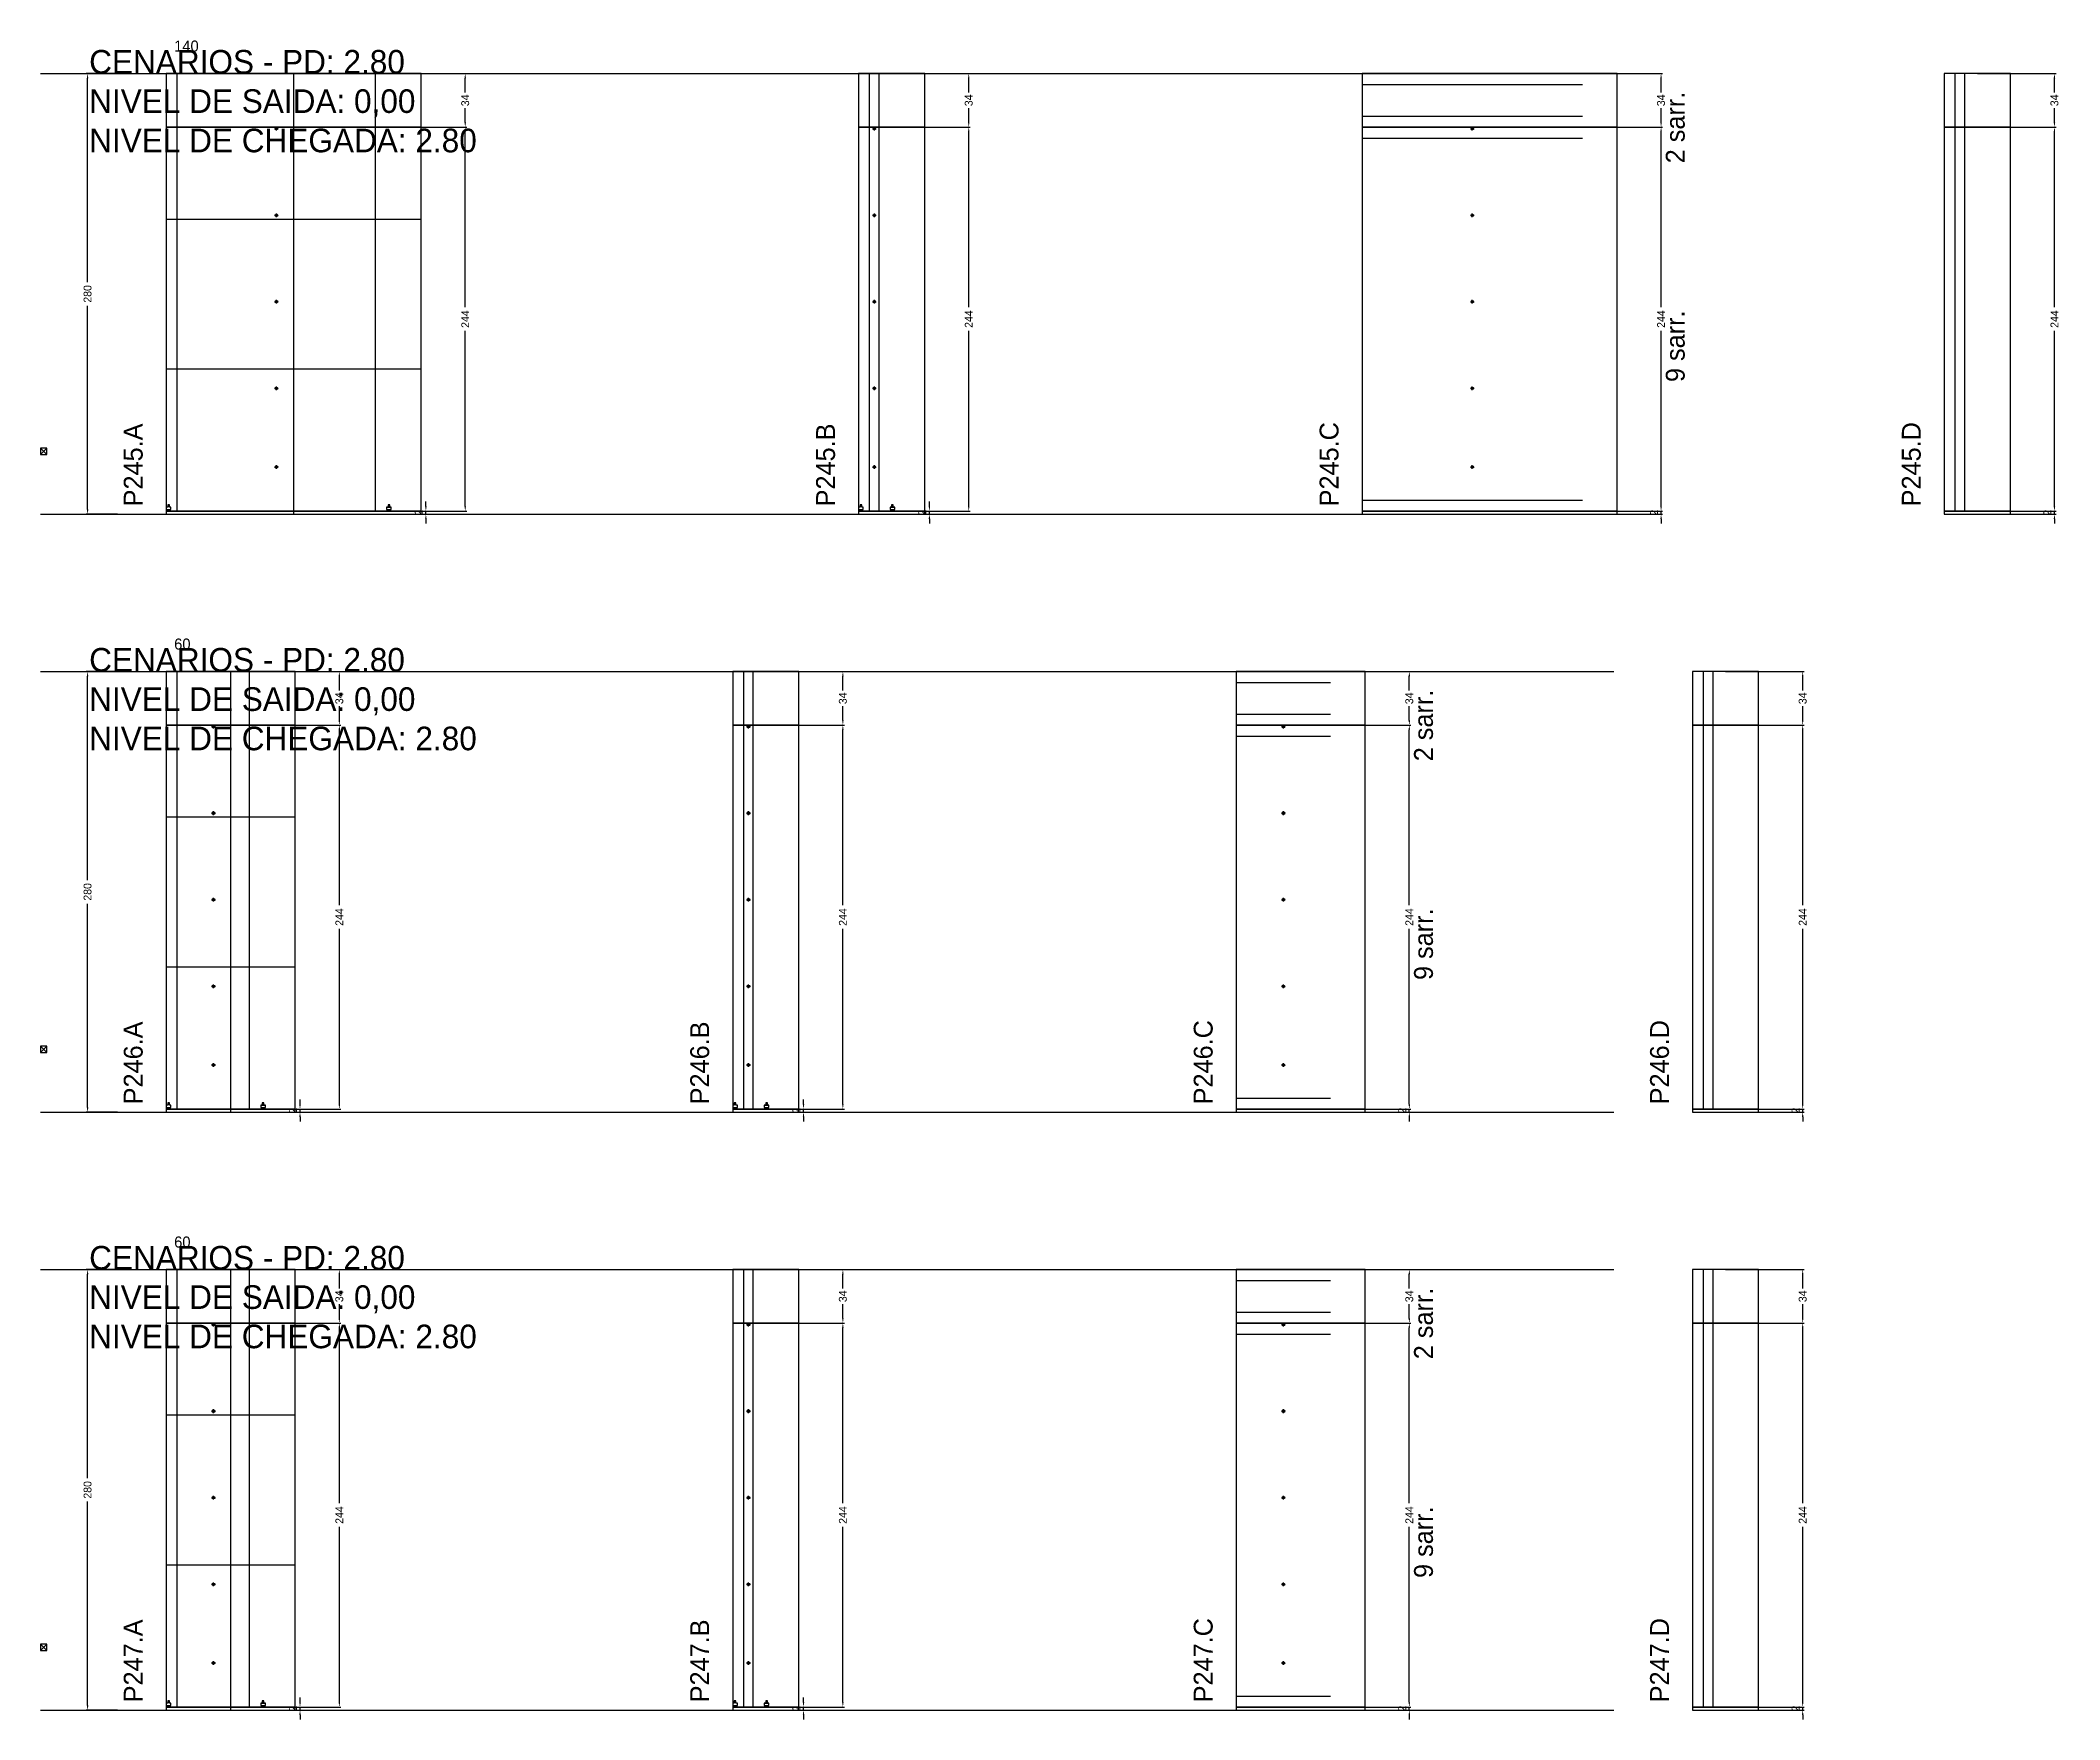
# Model space of a CAD drawing. Header units: centimetres. Extents: x -10500 to 4299, y -38766 to 295.
# Drawn here: x -7000 to -5717, y -33826 to -32759 of the extents above; entities that cross this region are included whole.
import ezdxf

# ---------------------------------------------------------------- set-up
doc = ezdxf.new("R2010")
doc.units = ezdxf.units.CM
doc.linetypes.add('DASHED', pattern=[2, -2])
for name, color, linetype in [('COTA', 241, 'Continuous'), ('COTAS FURACAO', 16, 'Continuous'), ('Madeira', 30, 'Continuous'), ('NOMENCLATURA', 7, 'Continuous'), ('Nível', 160, 'Continuous'), ('Painéis', 200, 'Continuous'), ('Perfil Metálico', 150, 'Continuous'), ('SARR_2.2x7', 40, 'Continuous'), ('texto', 7, 'Continuous')]:
    doc.layers.add(name, color=color, linetype=linetype)
doc.dimstyles.new('PAINEL-NOVA', dxfattribs={"dimtxt": 5, "dimasz": 3, "dimexe": 1, "dimexo": 1, "dimgap": 1, "dimtad": 1, "dimcen": 2.5, "dimazin": 3, "dimtfac": 1, "dimtmove": 0, "dimatfit": 3})

# ---------------------------------------------------------------- blocks, each defined once
blk = doc.blocks.new('_CLOSEDFILLED')
at = {"color": 0, "linetype": 'BYBLOCK'}
blk.add_solid([(-1, 0.16), (0, 0), (-1, -0.16)], dxfattribs=at)
blk = doc.blocks.new('*D2301')
for p, q in [((-6951, -32780), (-6971, -32780)), ((-6970, -32912.5), (-6970, -32783)), ((-6970, -33057), (-6970, -32927.5)), ((-6951, -33060), (-6971, -33060))]:
    blk.add_line(p, q)
at = {"layer": 'Defpoints'}
for p in [(-6950, -32780), (-6970, -33060), (-6950, -33060)]:
    blk.add_point(p, dxfattribs=at)
at = {"layer": 'COTA', "xscale": 3, "yscale": 3}
for p, rotation in [((-6970, -32780), 90), ((-6970, -33060), 270)]:
    blk.add_blockref('_CLOSEDFILLED', p, dxfattribs=dict(at, rotation=rotation))
at = {"layer": 'COTA', "insert": (-6970, -32920), "char_height": 5, "attachment_point": 5, "rotation": 90}
blk.add_mtext('280', dxfattribs=at)
blk = doc.blocks.new('MULDURA')
at = {"layer": 'Paineis'}
for p, q in [((0, 0), (4, 4)), ((4, 0), (0, 4))]:
    blk.add_line(p, q, dxfattribs=at)
blk.add_lwpolyline([(0, 0), (4, 0), (4, 4), (0, 4)], close=True, dxfattribs=at)
blk = doc.blocks.new('*D2303')
for p, q in [((-6779, -32814), (-6729, -32814)), ((-6730, -32928.5), (-6730, -32817)), ((-6730, -33055), (-6730, -32943.5)), ((-6779, -33058), (-6729, -33058))]:
    blk.add_line(p, q)
at = {"layer": 'Defpoints'}
for p in [(-6780, -32814), (-6780, -33058), (-6730, -33058)]:
    blk.add_point(p, dxfattribs=at)
at = {"layer": 'COTA', "xscale": 3, "yscale": 3}
for p, rotation in [((-6730, -32814), 90), ((-6730, -33058), 270)]:
    blk.add_blockref('_CLOSEDFILLED', p, dxfattribs=dict(at, rotation=rotation))
at = {"layer": 'COTA', "insert": (-6730, -32936), "char_height": 5, "attachment_point": 5, "rotation": 90}
blk.add_mtext('244', dxfattribs=at)
blk = doc.blocks.new('*D2304')
for p, q in [((-6779, -32780), (-6729, -32780)), ((-6730, -32792), (-6730, -32783)), ((-6730, -32811), (-6730, -32802)), ((-6779, -32814), (-6729, -32814))]:
    blk.add_line(p, q)
at = {"layer": 'Defpoints'}
for p in [(-6780, -32780), (-6780, -32814), (-6730, -32814)]:
    blk.add_point(p, dxfattribs=at)
at = {"layer": 'COTA', "xscale": 3, "yscale": 3}
for p, rotation in [((-6730, -32780), 90), ((-6730, -32814), 270)]:
    blk.add_blockref('_CLOSEDFILLED', p, dxfattribs=dict(at, rotation=rotation))
at = {"layer": 'COTA', "insert": (-6730, -32797), "char_height": 5, "attachment_point": 5, "rotation": 90}
blk.add_mtext('34', dxfattribs=at)
blk = doc.blocks.new('SLIPTEE')
at = {"layer": 'Paineis'}
blk.add_lwpolyline([(0, 0), (3, 0), (3, 1.5), (2, 1.5), (2, 3), (1, 3), (1, 1.5), (0, 1.5)], close=True, dxfattribs=at)
blk = doc.blocks.new('SLIPTDD')
at = {"layer": 'Paineis'}
blk.add_line((0, 1.5), (3, 1.5), dxfattribs=at)
blk.add_lwpolyline([(0, 0), (3, 0), (3, 1.5), (2, 1.5), (2, 3), (1, 3), (1, 1.5), (0, 1.5)], close=True, dxfattribs=at)
blk = doc.blocks.new('furacao')
at = {"layer": 'COTAS FURACAO'}
for p, q in [((-1.2, 0), (1.2, 0)), ((0, -1.2), (0, 1.2))]:
    blk.add_line(p, q, dxfattribs=at)
blk.add_circle((0, 0), 0.8, dxfattribs=at)
blk = doc.blocks.new('*D2306')
for p, q in [((-6459, -32814), (-6409, -32814)), ((-6410, -32928.5), (-6410, -32817)), ((-6410, -33055), (-6410, -32943.5)), ((-6459, -33058), (-6409, -33058))]:
    blk.add_line(p, q)
at = {"layer": 'Defpoints'}
for p in [(-6460, -32814), (-6460, -33058), (-6410, -33058)]:
    blk.add_point(p, dxfattribs=at)
at = {"layer": 'COTA', "xscale": 3, "yscale": 3}
for p, rotation in [((-6410, -32814), 90), ((-6410, -33058), 270)]:
    blk.add_blockref('_CLOSEDFILLED', p, dxfattribs=dict(at, rotation=rotation))
at = {"layer": 'COTA', "insert": (-6410, -32936), "char_height": 5, "attachment_point": 5, "rotation": 90}
blk.add_mtext('244', dxfattribs=at)
blk = doc.blocks.new('*D2307')
for p, q in [((-6459, -32780), (-6409, -32780)), ((-6410, -32792), (-6410, -32783)), ((-6410, -32811), (-6410, -32802)), ((-6459, -32814), (-6409, -32814))]:
    blk.add_line(p, q)
at = {"layer": 'Defpoints'}
for p in [(-6460, -32780), (-6460, -32814), (-6410, -32814)]:
    blk.add_point(p, dxfattribs=at)
at = {"layer": 'COTA', "xscale": 3, "yscale": 3}
for p, rotation in [((-6410, -32780), 90), ((-6410, -32814), 270)]:
    blk.add_blockref('_CLOSEDFILLED', p, dxfattribs=dict(at, rotation=rotation))
at = {"layer": 'COTA', "insert": (-6410, -32797), "char_height": 5, "attachment_point": 5, "rotation": 90}
blk.add_mtext('34', dxfattribs=at)
blk = doc.blocks.new('*D2309')
for p, q in [((-6019, -32814), (-5969, -32814)), ((-5970, -32928.5), (-5970, -32817)), ((-5970, -33055), (-5970, -32943.5)), ((-6019, -33058), (-5969, -33058))]:
    blk.add_line(p, q)
at = {"layer": 'Defpoints'}
for p in [(-6020, -32814), (-6020, -33058), (-5970, -33058)]:
    blk.add_point(p, dxfattribs=at)
at = {"layer": 'COTA', "xscale": 3, "yscale": 3}
for p, rotation in [((-5970, -32814), 90), ((-5970, -33058), 270)]:
    blk.add_blockref('_CLOSEDFILLED', p, dxfattribs=dict(at, rotation=rotation))
at = {"layer": 'COTA', "insert": (-5970, -32936), "char_height": 5, "attachment_point": 5, "rotation": 90}
blk.add_mtext('244', dxfattribs=at)
blk = doc.blocks.new('*D2310')
for p, q in [((-6019, -32780), (-5969, -32780)), ((-5970, -32792), (-5970, -32783)), ((-5970, -32811), (-5970, -32802)), ((-6019, -32814), (-5969, -32814))]:
    blk.add_line(p, q)
at = {"layer": 'Defpoints'}
for p in [(-6020, -32780), (-6020, -32814), (-5970, -32814)]:
    blk.add_point(p, dxfattribs=at)
at = {"layer": 'COTA', "xscale": 3, "yscale": 3}
for p, rotation in [((-5970, -32780), 90), ((-5970, -32814), 270)]:
    blk.add_blockref('_CLOSEDFILLED', p, dxfattribs=dict(at, rotation=rotation))
at = {"layer": 'COTA', "insert": (-5970, -32797), "char_height": 5, "attachment_point": 5, "rotation": 90}
blk.add_mtext('34', dxfattribs=at)
blk = doc.blocks.new('*D2312')
for p, q in [((-5769, -32814), (-5719, -32814)), ((-5720, -32928.5), (-5720, -32817)), ((-5720, -33055), (-5720, -32943.5)), ((-5769, -33058), (-5719, -33058))]:
    blk.add_line(p, q)
at = {"layer": 'Defpoints'}
for p in [(-5770, -32814), (-5770, -33058), (-5720, -33058)]:
    blk.add_point(p, dxfattribs=at)
at = {"layer": 'COTA', "xscale": 3, "yscale": 3}
for p, rotation in [((-5720, -32814), 90), ((-5720, -33058), 270)]:
    blk.add_blockref('_CLOSEDFILLED', p, dxfattribs=dict(at, rotation=rotation))
at = {"layer": 'COTA', "insert": (-5720, -32936), "char_height": 5, "attachment_point": 5, "rotation": 90}
blk.add_mtext('244', dxfattribs=at)
blk = doc.blocks.new('*D2313')
for p, q in [((-5769, -32780), (-5719, -32780)), ((-5720, -32792), (-5720, -32783)), ((-5720, -32811), (-5720, -32802)), ((-5769, -32814), (-5719, -32814))]:
    blk.add_line(p, q)
at = {"layer": 'Defpoints'}
for p in [(-5770, -32780), (-5770, -32814), (-5720, -32814)]:
    blk.add_point(p, dxfattribs=at)
at = {"layer": 'COTA', "xscale": 3, "yscale": 3}
for p, rotation in [((-5720, -32780), 90), ((-5720, -32814), 270)]:
    blk.add_blockref('_CLOSEDFILLED', p, dxfattribs=dict(at, rotation=rotation))
at = {"layer": 'COTA', "insert": (-5720, -32797), "char_height": 5, "attachment_point": 5, "rotation": 90}
blk.add_mtext('34', dxfattribs=at)
blk = doc.blocks.new('*D2327')
for p, q in [((-6951, -33160), (-6971, -33160)), ((-6970, -33292.5), (-6970, -33163)), ((-6970, -33437), (-6970, -33307.5)), ((-6951, -33440), (-6971, -33440))]:
    blk.add_line(p, q)
at = {"layer": 'Defpoints'}
for p in [(-6950, -33160), (-6970, -33440), (-6950, -33440)]:
    blk.add_point(p, dxfattribs=at)
at = {"layer": 'COTA', "xscale": 3, "yscale": 3}
for p, rotation in [((-6970, -33160), 90), ((-6970, -33440), 270)]:
    blk.add_blockref('_CLOSEDFILLED', p, dxfattribs=dict(at, rotation=rotation))
at = {"layer": 'COTA', "insert": (-6970, -33300), "char_height": 5, "attachment_point": 5, "rotation": 90}
blk.add_mtext('280', dxfattribs=at)
blk = doc.blocks.new('*D2329')
for p, q in [((-6859, -33194), (-6809, -33194)), ((-6810, -33308.5), (-6810, -33197)), ((-6810, -33435), (-6810, -33323.5)), ((-6859, -33438), (-6809, -33438))]:
    blk.add_line(p, q)
at = {"layer": 'Defpoints'}
for p in [(-6860, -33194), (-6860, -33438), (-6810, -33438)]:
    blk.add_point(p, dxfattribs=at)
at = {"layer": 'COTA', "xscale": 3, "yscale": 3}
for p, rotation in [((-6810, -33194), 90), ((-6810, -33438), 270)]:
    blk.add_blockref('_CLOSEDFILLED', p, dxfattribs=dict(at, rotation=rotation))
at = {"layer": 'COTA', "insert": (-6810, -33316), "char_height": 5, "attachment_point": 5, "rotation": 90}
blk.add_mtext('244', dxfattribs=at)
blk = doc.blocks.new('*D2330')
for p, q in [((-6859, -33160), (-6809, -33160)), ((-6810, -33172), (-6810, -33163)), ((-6810, -33191), (-6810, -33182)), ((-6859, -33194), (-6809, -33194))]:
    blk.add_line(p, q)
at = {"layer": 'Defpoints'}
for p in [(-6860, -33160), (-6860, -33194), (-6810, -33194)]:
    blk.add_point(p, dxfattribs=at)
at = {"layer": 'COTA', "xscale": 3, "yscale": 3}
for p, rotation in [((-6810, -33160), 90), ((-6810, -33194), 270)]:
    blk.add_blockref('_CLOSEDFILLED', p, dxfattribs=dict(at, rotation=rotation))
at = {"layer": 'COTA', "insert": (-6810, -33177), "char_height": 5, "attachment_point": 5, "rotation": 90}
blk.add_mtext('34', dxfattribs=at)
blk = doc.blocks.new('*D2332')
for p, q in [((-6539, -33194), (-6489, -33194)), ((-6490, -33308.5), (-6490, -33197)), ((-6490, -33435), (-6490, -33323.5)), ((-6539, -33438), (-6489, -33438))]:
    blk.add_line(p, q)
at = {"layer": 'Defpoints'}
for p in [(-6540, -33194), (-6540, -33438), (-6490, -33438)]:
    blk.add_point(p, dxfattribs=at)
at = {"layer": 'COTA', "xscale": 3, "yscale": 3}
for p, rotation in [((-6490, -33194), 90), ((-6490, -33438), 270)]:
    blk.add_blockref('_CLOSEDFILLED', p, dxfattribs=dict(at, rotation=rotation))
at = {"layer": 'COTA', "insert": (-6490, -33316), "char_height": 5, "attachment_point": 5, "rotation": 90}
blk.add_mtext('244', dxfattribs=at)
blk = doc.blocks.new('*D2333')
for p, q in [((-6539, -33160), (-6489, -33160)), ((-6490, -33172), (-6490, -33163)), ((-6490, -33191), (-6490, -33182)), ((-6539, -33194), (-6489, -33194))]:
    blk.add_line(p, q)
at = {"layer": 'Defpoints'}
for p in [(-6540, -33160), (-6540, -33194), (-6490, -33194)]:
    blk.add_point(p, dxfattribs=at)
at = {"layer": 'COTA', "xscale": 3, "yscale": 3}
for p, rotation in [((-6490, -33160), 90), ((-6490, -33194), 270)]:
    blk.add_blockref('_CLOSEDFILLED', p, dxfattribs=dict(at, rotation=rotation))
at = {"layer": 'COTA', "insert": (-6490, -33177), "char_height": 5, "attachment_point": 5, "rotation": 90}
blk.add_mtext('34', dxfattribs=at)
blk = doc.blocks.new('*D2335')
for p, q in [((-6179, -33194), (-6129, -33194)), ((-6130, -33308.5), (-6130, -33197)), ((-6130, -33435), (-6130, -33323.5)), ((-6179, -33438), (-6129, -33438))]:
    blk.add_line(p, q)
at = {"layer": 'Defpoints'}
for p in [(-6180, -33194), (-6180, -33438), (-6130, -33438)]:
    blk.add_point(p, dxfattribs=at)
at = {"layer": 'COTA', "xscale": 3, "yscale": 3}
for p, rotation in [((-6130, -33194), 90), ((-6130, -33438), 270)]:
    blk.add_blockref('_CLOSEDFILLED', p, dxfattribs=dict(at, rotation=rotation))
at = {"layer": 'COTA', "insert": (-6130, -33316), "char_height": 5, "attachment_point": 5, "rotation": 90}
blk.add_mtext('244', dxfattribs=at)
blk = doc.blocks.new('*D2336')
for p, q in [((-6179, -33160), (-6129, -33160)), ((-6130, -33172), (-6130, -33163)), ((-6130, -33191), (-6130, -33182)), ((-6179, -33194), (-6129, -33194))]:
    blk.add_line(p, q)
at = {"layer": 'Defpoints'}
for p in [(-6180, -33160), (-6180, -33194), (-6130, -33194)]:
    blk.add_point(p, dxfattribs=at)
at = {"layer": 'COTA', "xscale": 3, "yscale": 3}
for p, rotation in [((-6130, -33160), 90), ((-6130, -33194), 270)]:
    blk.add_blockref('_CLOSEDFILLED', p, dxfattribs=dict(at, rotation=rotation))
at = {"layer": 'COTA', "insert": (-6130, -33177), "char_height": 5, "attachment_point": 5, "rotation": 90}
blk.add_mtext('34', dxfattribs=at)
blk = doc.blocks.new('*D2338')
for p, q in [((-5929, -33194), (-5879, -33194)), ((-5880, -33308.5), (-5880, -33197)), ((-5880, -33435), (-5880, -33323.5)), ((-5929, -33438), (-5879, -33438))]:
    blk.add_line(p, q)
at = {"layer": 'Defpoints'}
for p in [(-5930, -33194), (-5930, -33438), (-5880, -33438)]:
    blk.add_point(p, dxfattribs=at)
at = {"layer": 'COTA', "xscale": 3, "yscale": 3}
for p, rotation in [((-5880, -33194), 90), ((-5880, -33438), 270)]:
    blk.add_blockref('_CLOSEDFILLED', p, dxfattribs=dict(at, rotation=rotation))
at = {"layer": 'COTA', "insert": (-5880, -33316), "char_height": 5, "attachment_point": 5, "rotation": 90}
blk.add_mtext('244', dxfattribs=at)
blk = doc.blocks.new('*D2339')
for p, q in [((-5929, -33160), (-5879, -33160)), ((-5880, -33172), (-5880, -33163)), ((-5880, -33191), (-5880, -33182)), ((-5929, -33194), (-5879, -33194))]:
    blk.add_line(p, q)
at = {"layer": 'Defpoints'}
for p in [(-5930, -33160), (-5930, -33194), (-5880, -33194)]:
    blk.add_point(p, dxfattribs=at)
at = {"layer": 'COTA', "xscale": 3, "yscale": 3}
for p, rotation in [((-5880, -33160), 90), ((-5880, -33194), 270)]:
    blk.add_blockref('_CLOSEDFILLED', p, dxfattribs=dict(at, rotation=rotation))
at = {"layer": 'COTA', "insert": (-5880, -33177), "char_height": 5, "attachment_point": 5, "rotation": 90}
blk.add_mtext('34', dxfattribs=at)
blk = doc.blocks.new('*D2353')
for p, q in [((-6951, -33540), (-6971, -33540)), ((-6970, -33672.5), (-6970, -33543)), ((-6970, -33817), (-6970, -33687.5)), ((-6951, -33820), (-6971, -33820))]:
    blk.add_line(p, q)
at = {"layer": 'Defpoints'}
for p in [(-6950, -33540), (-6970, -33820), (-6950, -33820)]:
    blk.add_point(p, dxfattribs=at)
at = {"layer": 'COTA', "xscale": 3, "yscale": 3}
for p, rotation in [((-6970, -33540), 90), ((-6970, -33820), 270)]:
    blk.add_blockref('_CLOSEDFILLED', p, dxfattribs=dict(at, rotation=rotation))
at = {"layer": 'COTA', "insert": (-6970, -33680), "char_height": 5, "attachment_point": 5, "rotation": 90}
blk.add_mtext('280', dxfattribs=at)
blk = doc.blocks.new('*D2355')
for p, q in [((-6859, -33574), (-6809, -33574)), ((-6810, -33688.5), (-6810, -33577)), ((-6810, -33815), (-6810, -33703.5)), ((-6859, -33818), (-6809, -33818))]:
    blk.add_line(p, q)
at = {"layer": 'Defpoints'}
for p in [(-6860, -33574), (-6860, -33818), (-6810, -33818)]:
    blk.add_point(p, dxfattribs=at)
at = {"layer": 'COTA', "xscale": 3, "yscale": 3}
for p, rotation in [((-6810, -33574), 90), ((-6810, -33818), 270)]:
    blk.add_blockref('_CLOSEDFILLED', p, dxfattribs=dict(at, rotation=rotation))
at = {"layer": 'COTA', "insert": (-6810, -33696), "char_height": 5, "attachment_point": 5, "rotation": 90}
blk.add_mtext('244', dxfattribs=at)
blk = doc.blocks.new('*D2356')
for p, q in [((-6859, -33540), (-6809, -33540)), ((-6810, -33552), (-6810, -33543)), ((-6810, -33571), (-6810, -33562)), ((-6859, -33574), (-6809, -33574))]:
    blk.add_line(p, q)
at = {"layer": 'Defpoints'}
for p in [(-6860, -33540), (-6860, -33574), (-6810, -33574)]:
    blk.add_point(p, dxfattribs=at)
at = {"layer": 'COTA', "xscale": 3, "yscale": 3}
for p, rotation in [((-6810, -33540), 90), ((-6810, -33574), 270)]:
    blk.add_blockref('_CLOSEDFILLED', p, dxfattribs=dict(at, rotation=rotation))
at = {"layer": 'COTA', "insert": (-6810, -33557), "char_height": 5, "attachment_point": 5, "rotation": 90}
blk.add_mtext('34', dxfattribs=at)
blk = doc.blocks.new('*D2358')
for p, q in [((-6539, -33574), (-6489, -33574)), ((-6490, -33688.5), (-6490, -33577)), ((-6490, -33815), (-6490, -33703.5)), ((-6539, -33818), (-6489, -33818))]:
    blk.add_line(p, q)
at = {"layer": 'Defpoints'}
for p in [(-6540, -33574), (-6540, -33818), (-6490, -33818)]:
    blk.add_point(p, dxfattribs=at)
at = {"layer": 'COTA', "xscale": 3, "yscale": 3}
for p, rotation in [((-6490, -33574), 90), ((-6490, -33818), 270)]:
    blk.add_blockref('_CLOSEDFILLED', p, dxfattribs=dict(at, rotation=rotation))
at = {"layer": 'COTA', "insert": (-6490, -33696), "char_height": 5, "attachment_point": 5, "rotation": 90}
blk.add_mtext('244', dxfattribs=at)
blk = doc.blocks.new('*D2359')
for p, q in [((-6539, -33540), (-6489, -33540)), ((-6490, -33552), (-6490, -33543)), ((-6490, -33571), (-6490, -33562)), ((-6539, -33574), (-6489, -33574))]:
    blk.add_line(p, q)
at = {"layer": 'Defpoints'}
for p in [(-6540, -33540), (-6540, -33574), (-6490, -33574)]:
    blk.add_point(p, dxfattribs=at)
at = {"layer": 'COTA', "xscale": 3, "yscale": 3}
for p, rotation in [((-6490, -33540), 90), ((-6490, -33574), 270)]:
    blk.add_blockref('_CLOSEDFILLED', p, dxfattribs=dict(at, rotation=rotation))
at = {"layer": 'COTA', "insert": (-6490, -33557), "char_height": 5, "attachment_point": 5, "rotation": 90}
blk.add_mtext('34', dxfattribs=at)
blk = doc.blocks.new('*D2361')
for p, q in [((-6179, -33574), (-6129, -33574)), ((-6130, -33688.5), (-6130, -33577)), ((-6130, -33815), (-6130, -33703.5)), ((-6179, -33818), (-6129, -33818))]:
    blk.add_line(p, q)
at = {"layer": 'Defpoints'}
for p in [(-6180, -33574), (-6180, -33818), (-6130, -33818)]:
    blk.add_point(p, dxfattribs=at)
at = {"layer": 'COTA', "xscale": 3, "yscale": 3}
for p, rotation in [((-6130, -33574), 90), ((-6130, -33818), 270)]:
    blk.add_blockref('_CLOSEDFILLED', p, dxfattribs=dict(at, rotation=rotation))
at = {"layer": 'COTA', "insert": (-6130, -33696), "char_height": 5, "attachment_point": 5, "rotation": 90}
blk.add_mtext('244', dxfattribs=at)
blk = doc.blocks.new('*D2362')
for p, q in [((-6179, -33540), (-6129, -33540)), ((-6130, -33552), (-6130, -33543)), ((-6130, -33571), (-6130, -33562)), ((-6179, -33574), (-6129, -33574))]:
    blk.add_line(p, q)
at = {"layer": 'Defpoints'}
for p in [(-6180, -33540), (-6180, -33574), (-6130, -33574)]:
    blk.add_point(p, dxfattribs=at)
at = {"layer": 'COTA', "xscale": 3, "yscale": 3}
for p, rotation in [((-6130, -33540), 90), ((-6130, -33574), 270)]:
    blk.add_blockref('_CLOSEDFILLED', p, dxfattribs=dict(at, rotation=rotation))
at = {"layer": 'COTA', "insert": (-6130, -33557), "char_height": 5, "attachment_point": 5, "rotation": 90}
blk.add_mtext('34', dxfattribs=at)
blk = doc.blocks.new('*D2364')
for p, q in [((-5929, -33574), (-5879, -33574)), ((-5880, -33688.5), (-5880, -33577)), ((-5880, -33815), (-5880, -33703.5)), ((-5929, -33818), (-5879, -33818))]:
    blk.add_line(p, q)
at = {"layer": 'Defpoints'}
for p in [(-5930, -33574), (-5930, -33818), (-5880, -33818)]:
    blk.add_point(p, dxfattribs=at)
at = {"layer": 'COTA', "xscale": 3, "yscale": 3}
for p, rotation in [((-5880, -33574), 90), ((-5880, -33818), 270)]:
    blk.add_blockref('_CLOSEDFILLED', p, dxfattribs=dict(at, rotation=rotation))
at = {"layer": 'COTA', "insert": (-5880, -33696), "char_height": 5, "attachment_point": 5, "rotation": 90}
blk.add_mtext('244', dxfattribs=at)
blk = doc.blocks.new('*D2365')
for p, q in [((-5929, -33540), (-5879, -33540)), ((-5880, -33552), (-5880, -33543)), ((-5880, -33571), (-5880, -33562)), ((-5929, -33574), (-5879, -33574))]:
    blk.add_line(p, q)
at = {"layer": 'Defpoints'}
for p in [(-5930, -33540), (-5930, -33574), (-5880, -33574)]:
    blk.add_point(p, dxfattribs=at)
at = {"layer": 'COTA', "xscale": 3, "yscale": 3}
for p, rotation in [((-5880, -33540), 90), ((-5880, -33574), 270)]:
    blk.add_blockref('_CLOSEDFILLED', p, dxfattribs=dict(at, rotation=rotation))
at = {"layer": 'COTA', "insert": (-5880, -33557), "char_height": 5, "attachment_point": 5, "rotation": 90}
blk.add_mtext('34', dxfattribs=at)

msp = doc.modelspace()

# ---------------------------------------------------------------- linework, layer by layer
at = {"layer": 'Madeira'}
for points in [[(-6920, -32872.4), (-6758, -32872.4)], [(-6920, -32967.6), (-6758, -32967.6)], [(-6920, -33252.4), (-6838, -33252.4)], [(-6920, -33347.6), (-6838, -33347.6)], [(-6920, -33632.4), (-6838, -33632.4)], [(-6920, -33727.6), (-6838, -33727.6)]]:
    msp.add_lwpolyline(points, dxfattribs=at)
at = {"layer": 'Nível', "linetype": 'DASHED'}
for points in [[(-7000, -32780), (-6000, -32780)], [(-7000, -33060), (-6000, -33060)], [(-7000, -33160), (-6000, -33160)], [(-7000, -33440), (-6000, -33440)], [(-7000, -33540), (-6000, -33540)], [(-7000, -33820), (-6000, -33820)]]:
    msp.add_lwpolyline(points, dxfattribs=at)
at = {"layer": 'Painéis'}
for points in [[(-6920, -32814), (-6758, -32814), (-6758, -32780), (-6920, -32780)], [(-6920, -33060), (-6758, -33060), (-6758, -32780), (-6920, -32780)], [(-6480, -32814), (-6438, -32814), (-6438, -32780), (-6480, -32780)], [(-6160, -32814), (-5998, -32814), (-5998, -32780), (-6160, -32780)], [(-5790, -32814), (-5748, -32814), (-5748, -32780), (-5790, -32780)], [(-6920, -33058), (-6758, -33058), (-6758, -32814), (-6920, -32814)], [(-6480, -33058), (-6438, -33058), (-6438, -32814), (-6480, -32814)], [(-6160, -33058), (-5998, -33058), (-5998, -32814), (-6160, -32814)], [(-5790, -33058), (-5748, -33058), (-5748, -32814), (-5790, -32814)], [(-6920, -33060), (-6758, -33060), (-6758, -33058), (-6920, -33058)], [(-6480, -33060), (-6438, -33060), (-6438, -33058), (-6480, -33058)], [(-6160, -33060), (-5998, -33060), (-5998, -33058), (-6160, -33058)], [(-5790, -33060), (-5748, -33060), (-5748, -33058), (-5790, -33058)], [(-6920, -33194), (-6838, -33194), (-6838, -33160), (-6920, -33160)], [(-6920, -33440), (-6838, -33440), (-6838, -33160), (-6920, -33160)], [(-6560, -33194), (-6518, -33194), (-6518, -33160), (-6560, -33160)], [(-6240, -33194), (-6158, -33194), (-6158, -33160), (-6240, -33160)], [(-5950, -33194), (-5908, -33194), (-5908, -33160), (-5950, -33160)], [(-6920, -33438), (-6838, -33438), (-6838, -33194), (-6920, -33194)], [(-6560, -33438), (-6518, -33438), (-6518, -33194), (-6560, -33194)], [(-6240, -33438), (-6158, -33438), (-6158, -33194), (-6240, -33194)], [(-5950, -33438), (-5908, -33438), (-5908, -33194), (-5950, -33194)], [(-6920, -33440), (-6838, -33440), (-6838, -33438), (-6920, -33438)], [(-6560, -33440), (-6518, -33440), (-6518, -33438), (-6560, -33438)], [(-6240, -33440), (-6158, -33440), (-6158, -33438), (-6240, -33438)], [(-5950, -33440), (-5908, -33440), (-5908, -33438), (-5950, -33438)], [(-6920, -33574), (-6838, -33574), (-6838, -33540), (-6920, -33540)], [(-6920, -33820), (-6838, -33820), (-6838, -33540), (-6920, -33540)], [(-6560, -33574), (-6518, -33574), (-6518, -33540), (-6560, -33540)], [(-6240, -33574), (-6158, -33574), (-6158, -33540), (-6240, -33540)], [(-5950, -33574), (-5908, -33574), (-5908, -33540), (-5950, -33540)], [(-6920, -33818), (-6838, -33818), (-6838, -33574), (-6920, -33574)], [(-6560, -33818), (-6518, -33818), (-6518, -33574), (-6560, -33574)], [(-6240, -33818), (-6158, -33818), (-6158, -33574), (-6240, -33574)], [(-5950, -33818), (-5908, -33818), (-5908, -33574), (-5950, -33574)], [(-6920, -33820), (-6838, -33820), (-6838, -33818), (-6920, -33818)], [(-6560, -33820), (-6518, -33820), (-6518, -33818), (-6560, -33818)], [(-6240, -33820), (-6158, -33820), (-6158, -33818), (-6240, -33818)], [(-5950, -33820), (-5908, -33820), (-5908, -33818), (-5950, -33818)]]:
    msp.add_lwpolyline(points, close=True, dxfattribs=at)
at = {"layer": 'Perfil Metálico'}
for p, q in [((-6839, -33060), (-6839, -32780)), ((-6879, -33440), (-6879, -33160)), ((-6879, -33820), (-6879, -33540))]:
    msp.add_line(p, q, dxfattribs=at)
at = {"layer": 'SARR_2.2x7'}
for points in [[(-6913, -32814), (-6913, -32780)], [(-6787, -32814), (-6787, -32780)], [(-6473, -32814), (-6473, -32780)], [(-6467, -32814), (-6467, -32780)], [(-6160, -32787), (-6020, -32787)], [(-5783, -32814), (-5783, -32780)], [(-5777, -32814), (-5777, -32780)], [(-6160, -32807), (-6020, -32807)], [(-6160, -32821), (-6020, -32821)], [(-6160, -33051), (-6020, -33051)], [(-6913, -33194), (-6913, -33160)], [(-6867, -33194), (-6867, -33160)], [(-6553, -33194), (-6553, -33160)], [(-6547, -33194), (-6547, -33160)], [(-6240, -33167), (-6180, -33167)], [(-5943, -33194), (-5943, -33160)], [(-5937, -33194), (-5937, -33160)], [(-6240, -33187), (-6180, -33187)], [(-6240, -33201), (-6180, -33201)], [(-6240, -33431), (-6180, -33431)], [(-6913, -33574), (-6913, -33540)], [(-6867, -33574), (-6867, -33540)], [(-6553, -33574), (-6553, -33540)], [(-6547, -33574), (-6547, -33540)], [(-5943, -33574), (-5943, -33540)], [(-5937, -33574), (-5937, -33540)], [(-6240, -33547), (-6180, -33547)], [(-6240, -33567), (-6180, -33567)], [(-6240, -33581), (-6180, -33581)], [(-6240, -33811), (-6180, -33811)]]:
    msp.add_lwpolyline(points, dxfattribs=at)
at = {"layer": 'SARR_2.2x7', "linetype": 'DASHED'}
for points in [[(-6913, -33058), (-6913, -32814)], [(-6787, -33058), (-6787, -32814)], [(-6473, -33058), (-6473, -32814)], [(-6467, -33058), (-6467, -32814)], [(-5783, -33058), (-5783, -32814)], [(-5777, -33058), (-5777, -32814)], [(-6913, -33438), (-6913, -33194)], [(-6867, -33438), (-6867, -33194)], [(-6553, -33438), (-6553, -33194)], [(-6547, -33438), (-6547, -33194)], [(-5943, -33438), (-5943, -33194)], [(-5937, -33438), (-5937, -33194)], [(-6913, -33818), (-6913, -33574)], [(-6867, -33818), (-6867, -33574)], [(-6553, -33818), (-6553, -33574)], [(-6547, -33818), (-6547, -33574)], [(-5943, -33818), (-5943, -33574)], [(-5937, -33818), (-5937, -33574)]]:
    msp.add_lwpolyline(points, dxfattribs=at)

# ---------------------------------------------------------------- block references
at = {"layer": 'COTA'}
for name, p in [('furacao', (-6850, -32815)), ('furacao', (-6470, -32815)), ('furacao', (-6090, -32815)), ('furacao', (-6850, -32870)), ('furacao', (-6470, -32870)), ('furacao', (-6090, -32870)), ('furacao', (-6850, -32925)), ('furacao', (-6470, -32925)), ('furacao', (-6090, -32925)), ('furacao', (-6850, -32980)), ('furacao', (-6470, -32980)), ('furacao', (-6090, -32980)), ('MULDURA', (-7000, -33022)), ('furacao', (-6850, -33030)), ('furacao', (-6470, -33030)), ('furacao', (-6090, -33030)), ('SLIPTEE', (-6920, -33057)), ('SLIPTDD', (-6780, -33057)), ('SLIPTEE', (-6480, -33057)), ('SLIPTDD', (-6460, -33057)), ('furacao', (-6890, -33195)), ('furacao', (-6550, -33195)), ('furacao', (-6210, -33195)), ('furacao', (-6890, -33250)), ('furacao', (-6550, -33250)), ('furacao', (-6210, -33250)), ('furacao', (-6890, -33305)), ('furacao', (-6550, -33305)), ('furacao', (-6210, -33305)), ('furacao', (-6890, -33360)), ('furacao', (-6550, -33360)), ('furacao', (-6210, -33360)), ('MULDURA', (-7000, -33402)), ('furacao', (-6890, -33410)), ('furacao', (-6550, -33410)), ('furacao', (-6210, -33410)), ('SLIPTEE', (-6920, -33437)), ('SLIPTDD', (-6860, -33437)), ('SLIPTEE', (-6560, -33437)), ('SLIPTDD', (-6540, -33437)), ('furacao', (-6890, -33575)), ('furacao', (-6550, -33575)), ('furacao', (-6210, -33575)), ('furacao', (-6890, -33630)), ('furacao', (-6550, -33630)), ('furacao', (-6210, -33630)), ('furacao', (-6890, -33685)), ('furacao', (-6550, -33685)), ('furacao', (-6210, -33685)), ('furacao', (-6890, -33740)), ('furacao', (-6550, -33740)), ('furacao', (-6210, -33740)), ('MULDURA', (-7000, -33782)), ('furacao', (-6890, -33790)), ('furacao', (-6550, -33790)), ('furacao', (-6210, -33790)), ('SLIPTEE', (-6920, -33817)), ('SLIPTDD', (-6860, -33817)), ('SLIPTEE', (-6560, -33817)), ('SLIPTDD', (-6540, -33817))]:
    msp.add_blockref(name, p, dxfattribs=at)

# ---------------------------------------------------------------- texts
at = {"layer": 'NOMENCLATURA'}
for s, p in [('CENARIOS - PD: 2.80', (-6969, -32780)), ('NIVEL DE SAIDA: 0,00', (-6969, -32805)), ('NIVEL DE CHEGADA: 2.80', (-6969, -32830)), ('CENARIOS - PD: 2.80', (-6969, -33160)), ('NIVEL DE SAIDA: 0,00', (-6969, -33185)), ('NIVEL DE CHEGADA: 2.80', (-6969, -33210)), ('CENARIOS - PD: 2.80', (-6969, -33540)), ('NIVEL DE SAIDA: 0,00', (-6969, -33565)), ('NIVEL DE CHEGADA: 2.80', (-6969, -33590))]:
    msp.add_text(s, height=15, dxfattribs=at).set_placement(p)
for s, p in [('2 sarr.', (-5955, -32837)), ('9 sarr.', (-5955, -32976)), ('P245.A', (-6935, -33055)), ('P245.B', (-6495, -33055)), ('P245.C', (-6175, -33055)), ('P245.D', (-5805, -33055)), ('2 sarr.', (-6115, -33217)), ('9 sarr.', (-6115, -33356)), ('P246.A', (-6935, -33435)), ('P246.B', (-6575, -33435)), ('P246.C', (-6255, -33435)), ('P246.D', (-5965, -33435)), ('2 sarr.', (-6115, -33597)), ('9 sarr.', (-6115, -33736)), ('P247.A', (-6935, -33815)), ('P247.C', (-6255, -33815)), ('P247.D', (-5965, -33815)), ('P247.B', (-6575, -33815))]:
    msp.add_text(s, height=12, rotation=90, dxfattribs=at).set_placement(p)
at = {"layer": 'texto'}
for s, p in [('140', (-6915, -32766)), ('60', (-6915, -33146)), ('60', (-6915, -33526))]:
    msp.add_text(s, height=7, dxfattribs=at).set_placement(p)

# ---------------------------------------------------------------- dimensions: what is measured, and where the dimension line sits
at = {"layer": 'COTA'}
for base, p1, p2, picture, middle in [((-6970, -33060), (-6950, -33060), (-6950, -32780), '*D2301', (-6970, -32920)), ((-6730, -32814), (-6780, -32814), (-6780, -32780), '*D2304', (-6730, -32797)), ((-6410, -32814), (-6460, -32814), (-6460, -32780), '*D2307', (-6410, -32797)), ((-5970, -32814), (-6020, -32814), (-6020, -32780), '*D2310', (-5970, -32797)), ((-5720, -32814), (-5770, -32814), (-5770, -32780), '*D2313', (-5720, -32797)), ((-6730, -33058), (-6780, -33058), (-6780, -32814), '*D2303', (-6730, -32936)), ((-6410, -33058), (-6460, -33058), (-6460, -32814), '*D2306', (-6410, -32936)), ((-5970, -33058), (-6020, -33058), (-6020, -32814), '*D2309', (-5970, -32936)), ((-5720, -33058), (-5770, -33058), (-5770, -32814), '*D2312', (-5720, -32936)), ((-6970, -33440), (-6950, -33440), (-6950, -33160), '*D2327', (-6970, -33300)), ((-6810, -33194), (-6860, -33194), (-6860, -33160), '*D2330', (-6810, -33177)), ((-6490, -33194), (-6540, -33194), (-6540, -33160), '*D2333', (-6490, -33177)), ((-6130, -33194), (-6180, -33194), (-6180, -33160), '*D2336', (-6130, -33177)), ((-5880, -33194), (-5930, -33194), (-5930, -33160), '*D2339', (-5880, -33177)), ((-6810, -33438), (-6860, -33438), (-6860, -33194), '*D2329', (-6810, -33316)), ((-6490, -33438), (-6540, -33438), (-6540, -33194), '*D2332', (-6490, -33316)), ((-6130, -33438), (-6180, -33438), (-6180, -33194), '*D2335', (-6130, -33316)), ((-5880, -33438), (-5930, -33438), (-5930, -33194), '*D2338', (-5880, -33316)), ((-6970, -33820), (-6950, -33820), (-6950, -33540), '*D2353', (-6970, -33680)), ((-6810, -33574), (-6860, -33574), (-6860, -33540), '*D2356', (-6810, -33557)), ((-6490, -33574), (-6540, -33574), (-6540, -33540), '*D2359', (-6490, -33557)), ((-6130, -33574), (-6180, -33574), (-6180, -33540), '*D2362', (-6130, -33557)), ((-5880, -33574), (-5930, -33574), (-5930, -33540), '*D2365', (-5880, -33557)), ((-6810, -33818), (-6860, -33818), (-6860, -33574), '*D2355', (-6810, -33696)), ((-6490, -33818), (-6540, -33818), (-6540, -33574), '*D2358', (-6490, -33696)), ((-6130, -33818), (-6180, -33818), (-6180, -33574), '*D2361', (-6130, -33696)), ((-5880, -33818), (-5930, -33818), (-5930, -33574), '*D2364', (-5880, -33696))]:
    dim = msp.add_linear_dim(base=base, p1=p1, p2=p2, angle=90, dimstyle='PAINEL-NOVA', dxfattribs=at)
    dim.commit()
    dim.dimension.update_dxf_attribs({"geometry": picture, "text_midpoint": middle})
for base, p1, p2 in [((-6755, -33060), (-6780, -33060), (-6780, -33058)), ((-6435, -33060), (-6460, -33060), (-6460, -33058)), ((-5970, -33060), (-6020, -33060), (-6020, -33058)), ((-5720, -33060), (-5770, -33060), (-5770, -33058)), ((-6835, -33440), (-6860, -33440), (-6860, -33438)), ((-6515, -33440), (-6540, -33440), (-6540, -33438)), ((-6130, -33440), (-6180, -33440), (-6180, -33438)), ((-5880, -33440), (-5930, -33440), (-5930, -33438)), ((-6835, -33820), (-6860, -33820), (-6860, -33818)), ((-6515, -33820), (-6540, -33820), (-6540, -33818)), ((-6130, -33820), (-6180, -33820), (-6180, -33818)), ((-5880, -33820), (-5930, -33820), (-5930, -33818))]:
    msp.add_linear_dim(base=base, p1=p1, p2=p2, angle=90, dimstyle='PAINEL-NOVA', dxfattribs=at).render()

doc.saveas('drawing.dxf')
